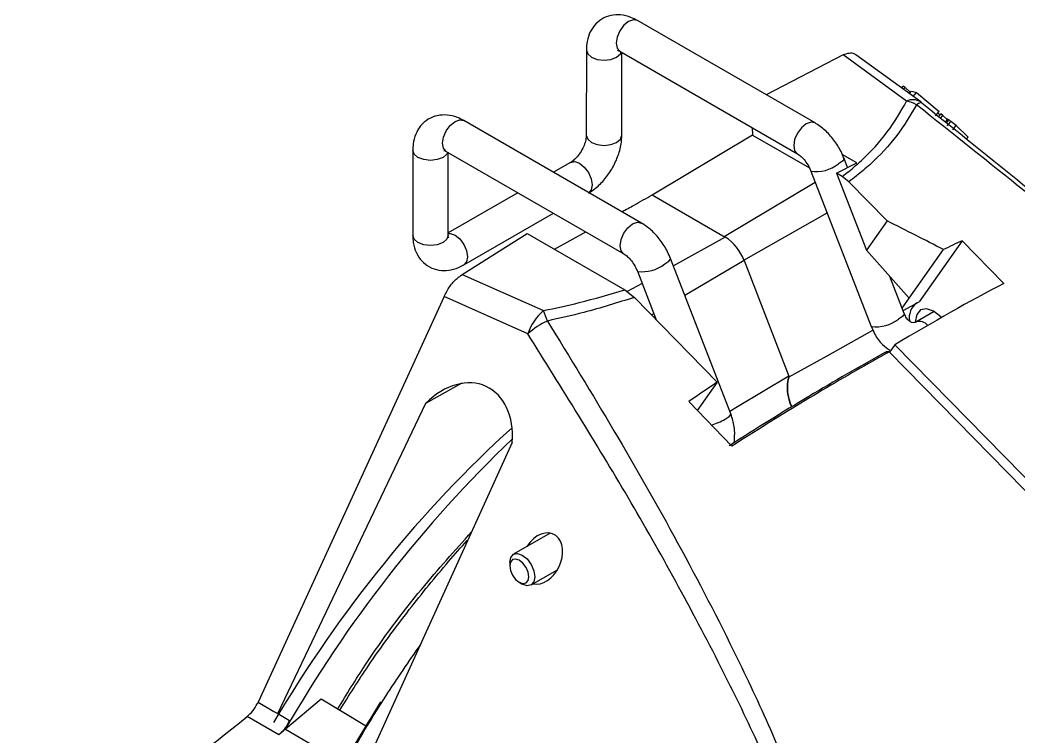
# Model space of a CAD drawing. Extents: x 8 to 113, y 1 to 87.
# Drawn here: x 67.886 to 71.403, y 14.36 to 16.885 of the extents above; entities that cross this region are included whole.
import ezdxf

# ---------------------------------------------------------------- set-up
doc = ezdxf.new("R2010")
doc.units = 0
doc.header["$MEASUREMENT"] = 0
doc.layers.add('OBJECT', color=7, linetype='CONTINUOUS')

msp = doc.modelspace()

# ---------------------------------------------------------------- linework, layer by layer
at = {"layer": 'OBJECT'}
for p, q in [((70.6876, 16.5219), (70.0619, 16.8831)), ((69.8816, 16.7789), (69.8815, 16.4788)), ((69.9995, 16.7748), (70.6251, 16.4136)), ((70.0065, 16.4788), (70.0066, 16.7707)), ((70.7868, 16.7619), (70.5158, 16.6211)), ((71.0101, 16.5987), (70.7868, 16.7619)), ((71.0598, 16.5961), (70.8318, 16.7627)), ((70.9927, 16.6451), (70.9985, 16.6521)), ((71.0052, 16.6472), (70.9985, 16.6521)), ((70.9995, 16.6402), (71.0052, 16.6472)), ((71.0224, 16.6301), (71.0052, 16.6472)), ((71.019, 16.6259), (71.0224, 16.6301)), ((71.0198, 16.6253), (71.0274, 16.6346)), ((71.0232, 16.6295), (71.0224, 16.6301)), ((71.0274, 16.6346), (71.0448, 16.6296)), ((71.0332, 16.6155), (71.0448, 16.6296)), ((71.0448, 16.6296), (71.1249, 16.5621)), ((71.0638, 16.5927), (71.0631, 16.5935)), ((71.1122, 16.5467), (71.1249, 16.5621)), ((71.128, 16.5499), (71.1208, 16.5571)), ((71.1236, 16.5445), (71.131, 16.5536)), ((71.13, 16.5393), (71.1377, 16.5486)), ((71.1377, 16.5486), (71.131, 16.5536)), ((71.1528, 16.5336), (71.1377, 16.5486)), ((71.1542, 16.5354), (71.1465, 16.526)), ((71.1507, 16.5226), (71.159, 16.5327)), ((70.076, 16.1689), (69.4503, 16.5301)), ((70.4662, 16.5054), (70.4666, 16.4793)), ((71.1536, 16.512), (71.1662, 16.5274)), ((71.1852, 16.5133), (71.1662, 16.5274)), ((71.1725, 16.4979), (71.1852, 16.5133)), ((71.2271, 16.4717), (71.1852, 16.5133)), ((70.4666, 16.4793), (70.1136, 16.2678)), ((70.4666, 16.4793), (70.6677, 16.3632)), ((71.2218, 16.4653), (71.2271, 16.4717)), ((69.2699, 16.4259), (69.2699, 16.1258)), ((69.3878, 16.4218), (70.0135, 16.0606)), ((69.3949, 16.1258), (69.3949, 16.4177)), ((70.8347, 16.3811), (70.7836, 16.4106)), ((70.8022, 16.3646), (70.7897, 16.397)), ((69.8262, 16.3829), (69.7657, 16.348)), ((70.7633, 16.345), (70.8347, 16.3811)), ((70.6731, 16.3518), (70.8854, 15.8045)), ((70.7833, 16.3334), (70.7633, 16.345)), ((70.7633, 16.345), (70.8688, 16.0729)), ((70.8067, 16.3149), (70.7833, 16.3334)), ((70.3671, 16.1217), (70.688, 16.3134)), ((70.8067, 16.3149), (70.9417, 16.1767)), ((69.6406, 16.2758), (69.3949, 16.134)), ((70.1136, 16.2681), (70.3709, 16.1195)), ((69.4502, 16.0216), (69.7657, 16.2037)), ((70.4371, 16.038), (70.7301, 16.205)), ((70.9417, 16.1767), (70.8688, 16.0729)), ((69.4443, 15.9877), (69.6728, 16.1325)), ((69.6728, 16.1325), (70.0169, 15.9338)), ((69.769, 16.0769), (69.8793, 16.1381)), ((70.3709, 16.1195), (70.1882, 16.0178)), ((71.0197, 15.9041), (71.1401, 16.0754)), ((71.2063, 16.1068), (71.055, 15.8917)), ((71.2063, 16.1068), (71.3528, 15.9561)), ((70.3903, 15.4967), (70.178, 16.044)), ((70.8688, 16.0729), (71.0197, 15.9041)), ((70.4378, 16.0364), (70.2284, 15.914)), ((70.4378, 16.0364), (70.5955, 15.6297)), ((69.4443, 15.9877), (69.7307, 15.8604)), ((70.0615, 15.9988), (70.1278, 15.8277)), ((71.002, 15.8497), (70.951, 15.981)), ((70.0169, 15.9338), (70.0507, 15.907)), ((70.0779, 15.9564), (70.0254, 15.9271)), ((69.38, 15.9101), (68.7246, 14.4792)), ((69.6751, 15.7789), (69.38, 15.9101)), ((70.342, 15.6075), (70.0507, 15.907)), ((70.9947, 15.8685), (71.0197, 15.9041)), ((70.9978, 15.8603), (71.055, 15.8917)), ((70.1192, 15.8501), (70.1108, 15.8452)), ((71.0019, 15.8499), (71.002, 15.8497)), ((71.1076, 15.8572), (71.0424, 15.8195)), ((71.0424, 15.8195), (71.0432, 15.82)), ((70.9686, 15.7397), (70.9501, 15.7134)), ((70.9686, 15.7397), (72.0911, 14.5942)), ((70.9498, 15.7137), (70.9488, 15.7146)), ((72.0628, 14.5779), (70.9498, 15.7137)), ((70.5945, 15.6255), (70.5942, 15.6264)), ((69.3159, 15.5343), (69.4441, 15.6052)), ((70.342, 15.6075), (70.2724, 15.5085)), ((68.7941, 14.4394), (69.3159, 15.5343)), ((70.2422, 15.5397), (70.3942, 15.3826)), ((69.6206, 15.3953), (69.1051, 14.2611)), ((69.7539, 15.0759), (69.6246, 15.0013)), ((69.6117, 14.9727), (69.6117, 14.9605)), ((69.6871, 14.8931), (69.7799, 14.9466)), ((69.6452, 14.9023), (69.6558, 14.8962)), ((68.9475, 14.4908), (68.8211, 14.384)), ((69.107, 14.394), (68.9475, 14.4908)), ((68.7975, 14.364), (68.6859, 14.4287)), ((68.7941, 14.4394), (68.836, 14.4154)), ((68.8211, 14.384), (68.7975, 14.364)), ((68.8211, 14.384), (69.0236, 14.267))]:
    msp.add_line(p, q, dxfattribs=at)
at = {"layer": 'OBJECT', "flags": 128}
for points in [[(70.0619, 16.8831), (70.0476, 16.8858), (70.0307, 16.88)], [(70.0307, 16.88), (70.0138, 16.8663), (69.9995, 16.847), (69.9899, 16.8249), (69.9865, 16.8034), (69.9899, 16.7858), (69.9994, 16.7748), (69.9995, 16.7748)], [(69.8816, 16.7789), (69.8863, 16.7651), (69.8999, 16.7534), (69.9202, 16.7456), (69.9441, 16.7428), (69.968, 16.7456), (69.9883, 16.7534), (70.0018, 16.7651), (70.0052, 16.7715)], [(71.0631, 16.5935), (71.0629, 16.5937), (71.0616, 16.5941), (71.0599, 16.594), (71.0577, 16.5934), (71.0552, 16.5922), (71.0523, 16.5905), (71.049, 16.5883), (71.0455, 16.5856)], [(69.4191, 16.527), (69.436, 16.5329), (69.4503, 16.5301)], [(69.3878, 16.4218), (69.3878, 16.4218), (69.3782, 16.4328), (69.3749, 16.4504), (69.3782, 16.4719), (69.3878, 16.494), (69.4021, 16.5133), (69.4191, 16.527)], [(70.6564, 16.5188), (70.6395, 16.5051), (70.6251, 16.4858), (70.6156, 16.4637), (70.6122, 16.4422), (70.6155, 16.4246), (70.6251, 16.4136), (70.6254, 16.4135)], [(70.6876, 16.5219), (70.6733, 16.5246), (70.6564, 16.5188)], [(69.8815, 16.4788), (69.8815, 16.4788), (69.8863, 16.465), (69.8998, 16.4533), (69.9201, 16.4455), (69.944, 16.4427), (69.9679, 16.4455), (69.9882, 16.4533), (70.0018, 16.465), (70.0065, 16.4788)], [(69.3936, 16.4185), (69.3902, 16.4121), (69.3766, 16.4004), (69.3563, 16.3926), (69.3324, 16.3898), (69.3085, 16.3926), (69.2882, 16.4004), (69.2747, 16.4121), (69.2699, 16.4259), (69.2699, 16.4259)], [(70.7897, 16.397), (70.7897, 16.3949), (70.7837, 16.3873), (70.7697, 16.3778)], [(69.8262, 16.3829), (69.8405, 16.3857), (69.8574, 16.3798), (69.8743, 16.3662), (69.8887, 16.3468), (69.8982, 16.3247), (69.9016, 16.3033), (69.8982, 16.2857), (69.8906, 16.2759)], [(70.0129, 16.061), (70.0039, 16.0716), (70.0005, 16.0892), (70.0039, 16.1107), (70.0135, 16.1328), (70.0278, 16.1521), (70.0447, 16.1658)], [(70.0447, 16.1658), (70.0617, 16.1717), (70.076, 16.1689), (70.076, 16.1689)], [(69.3949, 16.1258), (69.3901, 16.112), (69.3766, 16.1003), (69.3563, 16.0925), (69.3324, 16.0897), (69.3085, 16.0925), (69.2882, 16.1003), (69.2746, 16.112), (69.2699, 16.1258), (69.2699, 16.1258)], [(69.3949, 16.1325), (69.4021, 16.1327), (69.419, 16.1268), (69.4359, 16.1132), (69.4502, 16.0938), (69.4598, 16.0717), (69.4632, 16.0503), (69.4598, 16.0327), (69.4502, 16.0216), (69.4502, 16.0216)], [(70.158, 16.0248), (70.172, 16.0343), (70.1781, 16.0419), (70.178, 16.044)], [(71.1327, 15.8359), (71.1302, 15.8385), (71.1054, 15.8585), (71.0807, 15.8671), (71.0597, 15.863), (71.0457, 15.8469), (71.0407, 15.8211), (71.0408, 15.8193)], [(71.002, 15.8497), (71.002, 15.8475), (70.996, 15.84), (70.982, 15.8305)], [(70.5945, 15.6255), (70.7306, 15.7013), (70.8917, 15.7911)], [(70.5955, 15.6297), (70.4142, 15.5211), (70.3871, 15.5049)], [(70.3703, 15.4775), (70.3843, 15.487), (70.3904, 15.4945), (70.3903, 15.4967)], [(69.6117, 14.9727), (69.6117, 14.9727), (69.615, 14.9903), (69.6246, 15.0013), (69.639, 15.0041), (69.6559, 14.9982), (69.6728, 14.9846), (69.6871, 14.9653), (69.6967, 14.9432), (69.7001, 14.9217)], [(69.6788, 14.9217), (69.6763, 14.938), (69.669, 14.9548), (69.6581, 14.9695), (69.6453, 14.9799), (69.6324, 14.9843), (69.6215, 14.9822), (69.6142, 14.9738), (69.6117, 14.9605), (69.6142, 14.9442), (69.6215, 14.9274), (69.6324, 14.9127), (69.6453, 14.9023), (69.6581, 14.8978), (69.669, 14.8999), (69.6763, 14.9083), (69.6788, 14.9217)], [(69.7001, 14.9217), (69.6967, 14.9041), (69.6871, 14.8931), (69.6728, 14.8903), (69.6559, 14.8962), (69.6558, 14.8962)], [(68.7246, 14.4792), (68.7806, 14.4471), (68.7941, 14.4394)]]:
    msp.add_lwpolyline(points, dxfattribs=at)
at = {"layer": 'OBJECT'}
for centre, radius, start, end in [((71.0326, 16.5534), 0.0506, 57.4872, 116.4359), ((70.9903, 16.4914), 0.1091, 59.6226, 79.5587), ((71.0067, 16.5234), 0.09, 51.1776, 53.8525), ((70.6911, 16.4773), 0.1268, 261.8615, 308.3108), ((70.2806, 15.9785), 0.1675, 20.22, 57.3621), ((70.0794, 16.1243), 0.1268, 261.8615, 308.3107), ((71.083, 15.8364), 0.0635, 125.4499, 192.4233), ((69.8618, 15.7112), 0.1986, 131.3077, 160.0664), ((69.4685, 15.7415), 0.2879, 16.5677, 24.3957), ((70.9034, 15.93), 0.1268, 261.8614, 308.3109), ((69.8691, 15.5538), 0.2972, 114.7955, 130.7475), ((71.0556, 15.7842), 0.0379, 39.549, 109.1358), ((70.7304, 15.5869), 0.1415, 162.3997, 207.6621), ((70.7403, 15.5884), 0.1504, 165.7047, 206.422), ((70.2386, 15.7143), 0.271, 287.9732, 299.0887), ((72.7693, 12.1241), 4.5493, 133.7889, 150.2137)]:
    msp.add_arc(centre, radius, start, end, dxfattribs=at)
for centre, major_axis, ratio, start_param, end_param in [((16.3722, 22.652), (57.7493, -9.3776), 0.116492, 0.342178, 0.35282), ((69.0675, 13.4603), (3.3334, 2.8198), 0.227541, 0.699025, 0.723872), ((69.3194, 13.3871), (3.1465, 2.7961), 0.210712, 0.697405, 0.84447), ((69.2825, 13.3648), (3.2293, 2.7318), 0.227541, 0.854812, 1.038638), ((69.4141, 15.3486), (0.1159, 0.2437), 0.705316, 5.218844, 7.370008), ((69.1124, 13.4869), (3.2338, 2.8737), 0.210712, 1.002662, 1.035136), ((70.2041, 13.581), (1.4395, 2.4072), 0.58737, 1.088139, 1.578415), ((69.7251, 14.9862), (0.0408, 0.0858), 0.705316, 6.135559, 7.688746), ((69.7251, 14.9862), (0.0408, 0.0858), 0.705316, 3.293454, 6.135559), ((70.3895, 13.4815), (1.3488, 2.4187), 0.567217, 1.472436, 1.55132)]:
    msp.add_ellipse(centre, major_axis=major_axis, ratio=ratio, start_param=start_param, end_param=end_param, dxfattribs=at)
for points, knots in [([(70.0619, 16.8831), (70.0543, 16.887), (70.0353, 16.8969), (70.0034, 16.9044), (69.9677, 16.9025), (69.9347, 16.8894), (69.9081, 16.866), (69.8904, 16.8353), (69.8826, 16.8056), (69.8818, 16.7862), (69.8816, 16.7789)], [0, 0, 0, 0, 0.09664, 0.241284, 0.376642, 0.508904, 0.647882, 0.781194, 0.918179, 1, 1, 1, 1]), ([(69.9919, 16.7783), (69.9917, 16.7783), (69.9905, 16.7782), (69.9941, 16.7778), (69.9982, 16.7755), (69.9995, 16.7748)], [0, 0, 0, 0, 0.111666, 0.737132, 1, 1, 1, 1]), ([(70.7868, 16.7619), (70.7939, 16.7647), (70.8082, 16.7704), (70.8234, 16.7685), (70.8298, 16.7636), (70.8315, 16.7623)], [0, 0, 0, 0, 0.425002, 0.850079, 1, 1, 1, 1]), ([(70.7833, 16.3334), (70.791, 16.3393), (70.815, 16.3577), (70.8732, 16.4083), (70.9477, 16.4898), (70.9892, 16.5622), (71.0101, 16.5987)], [0, 0, 0, 0, 0.074382, 0.231184, 0.612395, 1, 1, 1, 1]), ([(71.0455, 16.5856), (71.0238, 16.5493), (70.9803, 16.4761), (70.9032, 16.3937), (70.8416, 16.341), (70.8157, 16.3216), (70.8067, 16.3149)], [0, 0, 0, 0, 0.377745, 0.760923, 0.91658, 1, 1, 1, 1]), ([(73.3377, 14.7201), (73.3024, 14.7506), (73.2225, 14.8197), (73.0899, 14.9317), (72.9115, 15.0804), (72.6962, 15.2576), (72.4457, 15.4617), (72.1502, 15.7006), (71.8106, 15.9739), (71.4274, 16.2807), (71.1728, 16.484), (71.0455, 16.5856)], [0, 0, 0, 0, 0.050913, 0.115232, 0.17961, 0.287489, 0.395606, 0.503691, 0.669071, 0.834542, 1, 1, 1, 1]), ([(71.0638, 16.5927), (71.2531, 16.4402), (71.5373, 16.2113), (71.9176, 15.9032), (72.2315, 15.6479), (72.5125, 15.4178), (72.7594, 15.2138), (72.9307, 15.0709), (73.0867, 14.9395), (73.214, 14.8311), (73.2901, 14.7647), (73.3219, 14.737)], [0, 0, 0, 0, 0.249995, 0.375249, 0.500491, 0.662458, 0.744097, 0.825702, 0.889518, 0.953836, 1, 1, 1, 1]), ([(69.4503, 16.5301), (69.4427, 16.534), (69.4237, 16.5439), (69.3917, 16.5514), (69.356, 16.5495), (69.323, 16.5364), (69.2964, 16.513), (69.2787, 16.4823), (69.2709, 16.4526), (69.2702, 16.4332), (69.2699, 16.4259)], [0, 0, 0, 0, 0.0966401, 0.2412844, 0.376642, 0.5089044, 0.6478817, 0.7811936, 0.9181788, 1, 1, 1, 1]), ([(71.159, 16.5327), (71.1572, 16.5339), (71.1546, 16.5357), (71.1547, 16.5352), (71.1547, 16.5351)], [0, 0, 0, 0, 0.678759, 1, 1, 1, 1]), ([(71.1662, 16.5274), (71.1648, 16.5285), (71.1623, 16.5304), (71.16, 16.532), (71.159, 16.5327)], [0, 0, 0, 0, 0.560091, 1, 1, 1, 1]), ([(70.7897, 16.397), (70.7863, 16.405), (70.7767, 16.4277), (70.7545, 16.4627), (70.7235, 16.4979), (70.6993, 16.514), (70.6876, 16.5219)], [0, 0, 0, 0, 0.156019, 0.440604, 0.729379, 1, 1, 1, 1]), ([(69.8815, 16.4788), (69.8814, 16.476), (69.8811, 16.469), (69.8775, 16.4527), (69.8692, 16.432), (69.8564, 16.4109), (69.8418, 16.3942), (69.8313, 16.386), (69.8271, 16.3835), (69.8262, 16.3829)], [0, 0, 0, 0, 0.104184, 0.260469, 0.432591, 0.616681, 0.802936, 0.958391, 1, 1, 1, 1]), ([(69.8886, 16.2746), (69.8958, 16.2792), (69.9153, 16.2915), (69.944, 16.3194), (69.9722, 16.3583), (69.9932, 16.4021), (70.0047, 16.4432), (70.006, 16.4685), (70.0065, 16.4788)], [0, 0, 0, 0, 0.108761, 0.297164, 0.485638, 0.67493, 0.867545, 1, 1, 1, 1]), ([(69.3803, 16.4253), (69.3801, 16.4253), (69.3788, 16.4252), (69.3825, 16.4248), (69.3866, 16.4225), (69.3878, 16.4218)], [0, 0, 0, 0, 0.111667, 0.737132, 1, 1, 1, 1]), ([(70.6251, 16.4136), (70.6275, 16.4121), (70.6335, 16.4083), (70.6457, 16.3971), (70.6594, 16.3796), (70.6685, 16.3632), (70.6723, 16.3539), (70.6731, 16.3518)], [0, 0, 0, 0, 0.155791, 0.389458, 0.646796, 0.922049, 1, 1, 1, 1]), ([(70.0068, 16.2088), (70.0212, 16.2167), (70.0568, 16.2365), (70.0924, 16.2563), (70.1136, 16.2681)], [0, 0, 0, 0, 0.4031316, 1, 1, 1, 1]), ([(70.178, 16.044), (70.1746, 16.052), (70.1651, 16.0747), (70.1429, 16.1097), (70.1118, 16.1449), (70.0877, 16.161), (70.076, 16.1689)], [0, 0, 0, 0, 0.156019, 0.440604, 0.729379, 1, 1, 1, 1]), ([(69.2699, 16.1258), (69.2703, 16.1172), (69.2712, 16.0958), (69.2807, 16.0644), (69.3001, 16.0344), (69.328, 16.0124), (69.3616, 16.0011), (69.397, 16.0011), (69.4266, 16.0091), (69.4438, 16.0182), (69.4502, 16.0216)], [0, 0, 0, 0, 0.096627, 0.241291, 0.376648, 0.508905, 0.647889, 0.781194, 0.918159, 1, 1, 1, 1]), ([(69.3956, 16.1175), (69.3957, 16.1174), (69.3964, 16.1163), (69.395, 16.1197), (69.3949, 16.1244), (69.3949, 16.1258)], [0, 0, 0, 0, 0.1118887, 0.7368014, 1, 1, 1, 1]), ([(70.0135, 16.0606), (70.0159, 16.0591), (70.0218, 16.0554), (70.0341, 16.0441), (70.0478, 16.0266), (70.0568, 16.0103), (70.0606, 16.0009), (70.0615, 15.9988)], [0, 0, 0, 0, 0.155791, 0.389458, 0.646795, 0.922049, 1, 1, 1, 1]), ([(69.38, 15.9101), (69.3863, 15.9221), (69.399, 15.9461), (69.4227, 15.9723), (69.4382, 15.9834), (69.4443, 15.9877)], [0, 0, 0, 0, 0.379149, 0.758209, 1, 1, 1, 1]), ([(69.7307, 15.8604), (69.7727, 15.8693), (69.8705, 15.8898), (69.9637, 15.9179), (70.0169, 15.9338)], [0, 0, 0, 0, 0.429879, 1, 1, 1, 1]), ([(70.0507, 15.907), (69.9919, 15.8883), (69.8923, 15.8567), (69.7874, 15.8332), (69.7444, 15.8236)], [0, 0, 0, 0, 0.590738, 1, 1, 1, 1]), ([(71.0424, 15.8195), (71.0412, 15.819), (71.0366, 15.8167), (71.0321, 15.8166), (71.0211, 15.8215), (71.0099, 15.8328), (71.0045, 15.8442), (71.002, 15.8497)], [0, 0, 0, 0, 0.107421, 0.42387, 0.648079, 0.829561, 1, 1, 1, 1]), ([(69.7444, 15.8236), (69.8233, 15.6951), (69.9809, 15.4381), (70.2057, 15.0433), (70.3911, 14.6857), (70.5396, 14.368), (70.6521, 14.0917), (70.7342, 13.8402), (70.7879, 13.617), (70.8162, 13.4395), (70.8195, 13.3234), (70.8209, 13.2729)], [0, 0, 0, 0, 0.165243, 0.3305, 0.495665, 0.602019, 0.708404, 0.814573, 0.881575, 0.948512, 1, 1, 1, 1]), ([(70.8854, 15.8045), (70.8892, 15.7958), (70.8995, 15.7724), (70.9209, 15.7421), (70.9423, 15.7269), (70.951, 15.7207)], [0, 0, 0, 0, 0.25637, 0.695853, 1, 1, 1, 1]), ([(70.7854, 13.2811), (70.783, 13.3265), (70.7771, 13.4359), (70.7461, 13.605), (70.6885, 13.8232), (70.6023, 14.0696), (70.4858, 14.3408), (70.2995, 14.722), (70.0334, 15.2055), (69.7945, 15.5878), (69.6751, 15.7789)], [0, 0, 0, 0, 0.047039, 0.113471, 0.179969, 0.286445, 0.393127, 0.499782, 0.749839, 1, 1, 1, 1]), ([(70.9488, 15.7146), (70.944, 15.712), (70.92, 15.6986), (70.8181, 15.6414), (70.64, 15.5375), (70.4758, 15.434), (70.3942, 15.3826)], [0, 0, 0, 0, 0.027028, 0.135674, 0.570725, 1, 1, 1, 1]), ([(70.9331, 15.7122), (70.9331, 15.7122), (70.9349, 15.7137), (70.9383, 15.7157), (70.9429, 15.7165), (70.9463, 15.7161), (70.948, 15.7151), (70.9488, 15.7146)], [0, 0, 0, 0, 0.007162, 0.399356, 0.662616, 0.83067, 1, 1, 1, 1]), ([(70.4031, 15.395), (70.404, 15.4097), (70.4058, 15.4399), (70.3985, 15.4742), (70.3918, 15.4926), (70.3903, 15.4967)], [0, 0, 0, 0, 0.4283022, 0.8731156, 1, 1, 1, 1]), ([(69.0053, 14.4557), (69.0372, 14.5078), (69.1281, 14.6557), (69.2865, 14.8675), (69.4181, 15.0142), (69.4774, 15.0804)], [0, 0, 0, 0, 0.229315, 0.652214, 1, 1, 1, 1]), ([(69.0127, 14.4512), (69.0456, 14.5036), (69.1225, 14.6262), (69.2517, 14.8014), (69.3704, 14.9463), (69.4407, 15.0267), (69.4639, 15.0517), (69.4648, 15.0527)], [0, 0, 0, 0, 0.242171, 0.566866, 0.859781, 0.994352, 1, 1, 1, 1]), ([(69.2967, 14.6828), (69.2551, 14.6229), (69.1672, 14.4964), (69.0884, 14.3625), (69.047, 14.2921)], [0, 0, 0, 0, 0.474537, 1, 1, 1, 1]), ([(68.6859, 14.4287), (68.6928, 14.435), (68.7066, 14.4477), (68.7186, 14.4669), (68.7238, 14.4775), (68.7246, 14.4792)], [0, 0, 0, 0, 0.45721, 0.914474, 1, 1, 1, 1]), ([(67.8856, 13.7928), (67.9127, 13.8142), (68.0351, 13.9114), (68.3021, 14.1233), (68.5416, 14.3139), (68.6859, 14.4287)], [0, 0, 0, 0, 0.101313, 0.458464, 1, 1, 1, 1]), ([(68.836, 14.4154), (68.8312, 14.4064), (68.8215, 14.3886), (68.807, 14.3723), (68.7989, 14.3652), (68.7975, 14.364)], [0, 0, 0, 0, 0.453889, 0.907774, 1, 1, 1, 1]), ([(68.8211, 14.384), (68.8261, 14.3944), (68.8311, 14.4048), (68.836, 14.4154), (68.836, 14.4154)], [0, 0, 0, 0, 0.999865, 1, 1, 1, 1])]:
    msp.add_open_spline(points, degree=3, knots=knots, dxfattribs=at)

doc.saveas('drawing.dxf')
